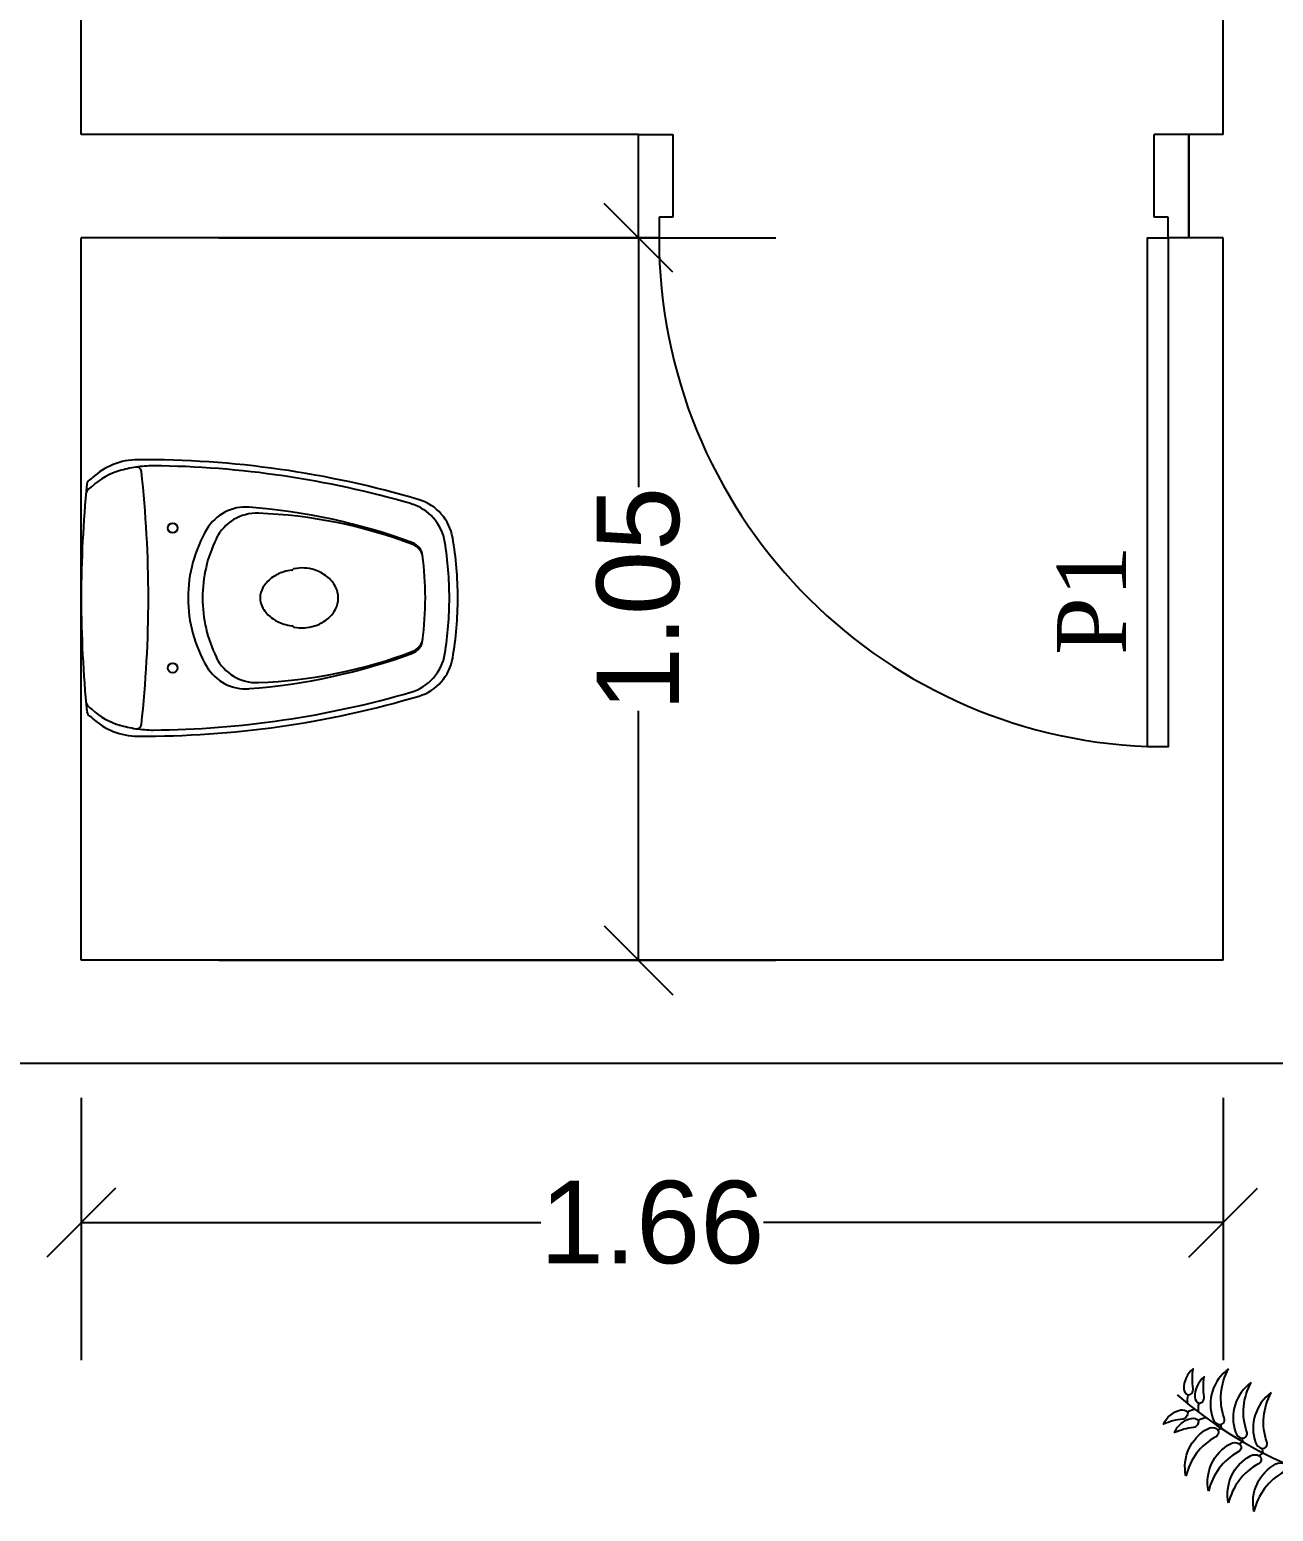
# Model space of a CAD drawing. Extents: x 97.2 to 178.4, y 268.6 to 301.5.
# Drawn here: x 100.977 to 102.785, y 272.296 to 274.449 of the extents above; entities that cross this region are included whole.
import ezdxf

# ---------------------------------------------------------------- set-up
doc = ezdxf.new("R2010")
doc.units = 0
doc.header["$MEASUREMENT"] = 0
doc.layers.get('0').update_dxf_attribs({"linetype": 'CONTINUOUS'})
doc.layers.get('DEFPOINTS').update_dxf_attribs({"linetype": 'CONTINUOUS'})
for name, color, linetype in [('COTAS', 8, 'CONTINUOUS'), ('JANELA-ESQUADRIAS', 11, 'CONTINUOUS'), ('LOUÇAS', 103, 'CONTINUOUS'), ('MOBIL', 7, 'CONTINUOUS'), ('PAREDE', 7, 'CONTINUOUS'), ('PAREDE-ALVENARIA', 7, 'CONTINUOUS'), ('PISOS', 9, 'CONTINUOUS'), ('VEGET', 64, 'CONTINUOUS'), ('VEGET-I', 62, 'CONTINUOUS')]:
    doc.layers.add(name, color=color, linetype=linetype)
doc.styles.get("Standard").update_dxf_attribs({"font": 'arial.ttf'})
doc.dimstyles.get("Standard").update_dxf_attribs({"dimscale": 0, "dimtxt": 0.12, "dimasz": 0.1, "dimexe": 0.2, "dimexo": 0.2, "dimgap": 0, "dimtad": 0, "dimzin": 5, "dimdsep": 46, "dimtxsty": 'Standard', "dimblk1": 'OBLIQUE', "dimblk2": 'OBLIQUE', "dimsah": 1, "dimcen": 0.1, "dimadec": 0, "dimazin": 0, "dimtfac": 1, "dimtmove": 0, "dimatfit": 3, "dimldrblk": 'OBLIQUE', "dimfxl": 1, "dimtolj": 1, "dimtzin": 1, "dimarcsym": 0})

# ---------------------------------------------------------------- blocks, each defined once
blk = doc.blocks.new('VEGET-04')
at = {"layer": 'VEGET'}
for points in [[(0.0582, 0.6983, -0.267298), (0.0551, 0.6883, -0.433788), (0.0451, 0.6953, 0.072899), (0.0375, 0.7231, -0.244266)], [(-0.038, 0.6907, -0.329965), (0.031, 0.659, -0.255249), (0.0311, 0.6462, -0.604197), (0.0192, 0.6474, 0.21371)], [(0.046, 0.6826, -0.267298), (0.0429, 0.6727, -0.433788), (0.0329, 0.6796, 0.072899), (0.0253, 0.7074, -0.244266)], [(0.0887, 0.6936, 0.267298), (0.0799, 0.688, 0.433788), (0.0893, 0.6801, -0.072899), (0.1181, 0.6801, 0.244266)], [(0.0768, 0.6776, 0.267298), (0.068, 0.672, 0.433788), (0.0774, 0.6642, -0.072899), (0.1062, 0.6642, 0.244266)], [(-0.0598, 0.6578, -0.329965), (0.0091, 0.6261, -0.255249), (0.0092, 0.6133, -0.604197), (-0.0026, 0.6145, 0.21371)], [(0.1181, 0.6286, 0.329965), (0.0457, 0.6516, 0.255249), (0.037, 0.6422, 0.604197), (0.0466, 0.6351, -0.21371)], [(-0.0774, 0.6288, -0.329965), (-0.0084, 0.597, -0.255249), (-0.0083, 0.5842, -0.604197), (-0.0201, 0.5854, 0.21371)], [(0.0983, 0.5957, 0.329965), (0.0259, 0.6187, 0.255249), (0.0172, 0.6093, 0.604197), (0.0267, 0.6022, -0.21371)], [(-0.0891, 0.5918, -0.329965), (-0.0201, 0.56, -0.255249), (-0.02, 0.5472, -0.604197), (-0.0319, 0.5484, 0.21371)], [(0.0834, 0.5666, 0.329965), (0.011, 0.5895, 0.255249), (0.0024, 0.5801, 0.604197), (0.0119, 0.5731, -0.21371)]]:
    blk.add_lwpolyline(points, format="xyb", close=True, dxfattribs=at)
at = {"layer": 'VEGET-I'}
for centre, radius, start, end in [((0.5514, 0.2934), 0.6245, 138.9762, 208.0633), ((0.0196, 0.6589), 0.0271, 4.5971, 30.4748), ((0.0609, 0.6459), 0.0271, 74.8652, 102.9519), ((0.0318, 0.6746), 0.0271, 5.6437, 30.4748), ((0.0728, 0.6618), 0.0271, 74.8652, 101.1229), ((0.012, 0.6318), 0.0208, 20.0813, 36.1042), ((0.0394, 0.6197), 0.0208, 96.7124, 112.4165), ((-0.0076, 0.6008), 0.0208, 20.0813, 36.5308), ((0.0199, 0.5887), 0.0208, 97.4204, 112.4165), ((-0.0241, 0.5708), 0.0208, 20.0813, 40.2871), ((0.005, 0.5595), 0.0208, 97.4204, 117.6262)]:
    blk.add_arc(centre, radius, start, end, dxfattribs=at)
blk = doc.blocks.new('_OBLIQUE')
at = {"color": 0, "linetype": 'ByBlock'}
blk.add_line((-0.5, -0.5), (0.5, 0.5), dxfattribs=at)
blk = doc.blocks.new('*D110')
at = {"color": 0, "linetype": 'ByBlock'}
for p, q in [((99.9524, 274.1464), (100.7624, 274.1464)), ((100.5624, 274.1464), (100.5624, 273.7839)), ((100.5624, 273.0964), (100.5624, 273.4589)), ((99.9524, 273.0964), (100.7624, 273.0964))]:
    blk.add_line(p, q, dxfattribs=at)
at = {"layer": 'DEFPOINTS', "color": 0, "linetype": 'ByBlock'}
for p in [(99.7524, 274.1464), (100.5624, 274.1464), (99.7524, 273.0964)]:
    blk.add_point(p, dxfattribs=at)
at = {"color": 0, "linetype": 'ByBlock', "xscale": 0.1, "yscale": 0.1, "zscale": 0.1}
for p, rotation in [((100.5624, 274.1464), 90), ((100.5624, 273.0964), 270)]:
    blk.add_blockref('_OBLIQUE', p, dxfattribs=dict(at, rotation=rotation))
at = {"color": 0, "linetype": 'ByBlock', "insert": (100.5624, 273.6214), "char_height": 0.12, "attachment_point": 5, "rotation": 90}
blk.add_mtext('\\A1;1.05', dxfattribs=at)
blk = doc.blocks.new('*D111')
at = {"color": 0, "linetype": 'ByBlock'}
for p, q in [((99.7524, 272.8964), (99.7524, 272.5152)), ((101.4124, 272.8964), (101.4124, 272.5152)), ((99.7524, 272.7152), (100.4204, 272.7152)), ((101.4124, 272.7152), (100.7444, 272.7152))]:
    blk.add_line(p, q, dxfattribs=at)
at = {"layer": 'DEFPOINTS', "color": 0, "linetype": 'ByBlock'}
for p in [(99.7524, 273.0964), (101.4124, 273.0964), (101.4124, 272.7152)]:
    blk.add_point(p, dxfattribs=at)
at = {"color": 0, "linetype": 'ByBlock', "xscale": 0.1, "yscale": 0.1, "zscale": 0.1, "rotation": 180}
blk.add_blockref('_OBLIQUE', (99.7524, 272.7152), dxfattribs=at)
at = {"color": 0, "linetype": 'ByBlock', "xscale": 0.1, "yscale": 0.1, "zscale": 0.1}
blk.add_blockref('_OBLIQUE', (101.4124, 272.7152), dxfattribs=at)
at = {"color": 0, "linetype": 'ByBlock', "insert": (100.5824, 272.7152), "char_height": 0.12, "attachment_point": 5}
blk.add_mtext('\\A1;1.66', dxfattribs=at)
blk = doc.blocks.new('VASOSAN1')
at = {"layer": 'LOUÇAS'}
for centre in [(-0.1017, -0.133), (0.1017, -0.133)]:
    blk.add_circle(centre, 0.00698, dxfattribs=at)
for centre, radius, start, end in [((-0.1048, -0.0821), 0.096, 136.5326, 180), ((-0.0925, -0.0821), 0.096, 136.5326, 164.4946), ((-0.2225, 0.0217), 0.0611, 321.8555, 326.3665), ((-0.1644, -0.0169), 0.00873, 95.7172, 146.3665), ((0, -1.6587), 1.6587, 90, 95.7172), ((-0.2103, 0.0217), 0.0611, 321.8555, 326.3665), ((-0.1445, -0.0249), 0.0196, 114.5237, 139.2949), ((0, -1.6587), 1.6587, 84.2828, 90), ((0.1445, -0.0249), 0.0196, 40.7051, 65.4763), ((0.2103, 0.0217), 0.0611, 213.6335, 218.1445), ((0.0925, -0.0821), 0.096, 15.5054, 43.4674), ((0.1644, -0.0169), 0.00873, 33.6335, 84.2828), ((0.2225, 0.0217), 0.0611, 213.6335, 218.1445), ((0.1048, -0.0821), 0.096, 0, 43.4674), ((-0.0043, -0.1071), 0.1877, 163.9784, 171.5717), ((0.0043, -0.1071), 0.1877, 8.4283, 16.0216), ((1.196, -0.0921), 1.3968, 179.59, 196.6011), ((-0.0043, -0.1071), 0.1877, 171.5717, 179.2851), ((-0.1831, -0.0806), 0.00698, 171.5717, 263.6349), ((-1.196, -0.0921), 1.3968, 343.3989, 0.41), ((0.1831, -0.0806), 0.00698, 276.3651, 8.4283), ((0.0043, -0.1071), 0.1877, 0.7149, 8.4283), ((1.196, -0.0921), 1.3881, 180.5244, 196.1957), ((0, 1.561), 1.6587, 263.6349, 270), ((0, 1.561), 1.6587, 270, 276.3651), ((-1.196, -0.0921), 1.3881, 343.8043, 359.4756), ((0, -0.3518), 0.1964, 90, 120.5583), ((0, -0.3518), 0.1964, 59.4417, 90), ((-0.0666, -0.2391), 0.0655, 120.5583, 184.2477), ((0, -0.3728), 0.1964, 90, 116.109), ((0, -0.3728), 0.1964, 63.891, 90), ((0.0666, -0.2391), 0.0655, 355.7523, 59.4417), ((-0.0576, -0.2552), 0.0655, 116.109, 182.0289), ((0.0576, -0.2552), 0.0655, 357.9711, 63.891), ((0.7388, -0.1793), 0.873, 184.2477, 200.2598), ((0.5749, -0.2328), 0.6984, 182.0289, 200.9188), ((-0.5749, -0.2328), 0.6984, 339.0812, 357.9711), ((-0.7388, -0.1793), 0.873, 339.7402, 355.7523), ((0.0187, -0.3115), 0.0591, 144.0457, 163.2777), ((0.0073, -0.3032), 0.0449, 119.7295, 144.0457), ((0, -0.2904), 0.0303, 90, 119.7295), ((0, -0.2904), 0.0303, 60.2705, 90), ((-0.0073, -0.3032), 0.0449, 35.9543, 60.2705), ((-0.0187, -0.3115), 0.0591, 16.7223, 35.9543), ((0.0368, -0.3169), 0.078, 163.2777, 172.1219), ((-0.0368, -0.3169), 0.078, 7.8781, 16.7223), ((0.0119, -0.3213), 0.0555, 167.7779, 198.8244), ((-0.0383, -0.311), 0.00438, 140.0137, 160.5298), ((-0.044, -0.3054), 0.00364, 309.4719, 346.4901), ((0.044, -0.3054), 0.00364, 193.5099, 230.5281), ((-0.0119, -0.3213), 0.0555, 341.1756, 12.2221), ((0.0383, -0.311), 0.00438, 19.4702, 39.9863), ((0.0145, -0.3214), 0.058, 197.8884, 217.9267), ((-0.0145, -0.3214), 0.058, 322.0733, 342.1116), ((0.0056, -0.3283), 0.0468, 217.9267, 242.0063), ((-0.0056, -0.3283), 0.0468, 297.9937, 322.0733), ((0, -0.3389), 0.0348, 242.0063, 270), ((0, -0.3389), 0.0348, 270, 297.9937), ((-0.0757, -0.4712), 0.0698, 196.6011, 260.4041), ((-0.0699, -0.4598), 0.0698, 196.1957, 260.8899), ((-0.059, -0.4737), 0.0227, 200.2598, 262.5367), ((-0.0563, -0.474), 0.0227, 200.9188, 262.8803), ((0.0563, -0.474), 0.0227, 277.1197, 339.0812), ((0.059, -0.4737), 0.0227, 277.4633, 339.7402), ((0.0699, -0.4598), 0.0698, 279.1101, 343.8043), ((0.0757, -0.4712), 0.0698, 279.5959, 343.3989), ((0, -0.0236), 0.4767, 262.5367, 270), ((0, -0.0236), 0.4767, 270, 277.4633), ((0, -0.0236), 0.5116, 260.8899, 270), ((0, -0.0236), 0.5116, 270, 279.1101), ((0, -0.0236), 0.5238, 260.4041, 270), ((0, -0.0236), 0.5238, 270, 279.5959)]:
    blk.add_arc(centre, radius, start, end, dxfattribs=at)

msp = doc.modelspace()

# ---------------------------------------------------------------- linework, layer by layer
at = {"layer": 'JANELA-ESQUADRIAS'}
for p, q in [((101.8624, 274.2964), (101.9124, 274.2964)), ((101.8624, 274.1464), (101.8624, 274.2964)), ((101.9124, 274.2964), (101.9124, 274.1764)), ((102.6624, 274.2964), (102.6124, 274.2964)), ((102.6124, 274.1764), (102.6124, 274.2964)), ((102.6624, 274.2964), (102.6624, 274.1464)), ((101.9124, 274.1764), (101.8924, 274.1764)), ((101.8924, 274.1764), (101.8924, 274.1464)), ((102.6324, 274.1764), (102.6124, 274.1764)), ((102.6324, 274.1464), (102.6324, 274.1764)), ((101.8924, 274.1464), (101.8624, 274.1464)), ((102.6624, 274.1464), (102.6324, 274.1464))]:
    msp.add_line(p, q, dxfattribs=at)
msp.add_lwpolyline([(102.6324, 274.1464), (102.6324, 273.4064), (102.6024, 273.4064), (102.6024, 274.1464)], close=True, dxfattribs=at)
at = {"layer": 'PAREDE'}
for p, q in [((102.7124, 274.2964), (102.7124, 276.8864)), ((101.0524, 274.2964), (101.0524, 275.9364)), ((101.8624, 274.2964), (101.0524, 274.2964)), ((102.7124, 274.2964), (102.6624, 274.2964)), ((101.8624, 274.1464), (101.0524, 274.1464)), ((101.0524, 273.0964), (101.0524, 274.1464)), ((102.7124, 274.1464), (102.6624, 274.1464)), ((102.7124, 273.0964), (102.7124, 274.1464)), ((102.7124, 273.0964), (101.0524, 273.0964)), ((104.8124, 272.9464), (97.7858, 272.9464))]:
    msp.add_line(p, q, dxfattribs=at)
at = {"layer": 'PAREDE-ALVENARIA'}
for p, q in [((101.8624, 274.1464), (101.8624, 274.2964)), ((102.6624, 274.1464), (102.6624, 274.2964))]:
    msp.add_line(p, q, dxfattribs=at)
at = {"layer": 'PISOS'}
msp.add_arc((102.6324, 274.1464), 0.74, 180, 267.6785, dxfattribs=at)

# ---------------------------------------------------------------- block references
at = {"layer": 'MOBIL', "linetype": 'Continuous', "ltscale": 0.09, "rotation": 89.99999999999977}
msp.add_blockref('VASOSAN1', (101.0524, 273.623), dxfattribs=at)
at = {"layer": 'PAREDE', "rotation": 90}
msp.add_blockref('VEGET-04', (103.349, 272.3847), dxfattribs=at)

# ---------------------------------------------------------------- texts
at = {"layer": 'PAREDE', "insert": (102.471, 273.5403), "char_height": 0.1, "width": 0.147421, "attachment_point": 1, "rotation": 90}
msp.add_mtext('\\fTimes New Roman|b0|i0|c0|p18;P1', dxfattribs=at)

# ---------------------------------------------------------------- dimensions: what is measured, and where the dimension line sits
at = {"layer": 'COTAS'}
dim = msp.add_linear_dim(base=(102.7124, 272.7152), p1=(101.0524, 273.0964), p2=(102.7124, 273.0964), angle=180, dimstyle='Standard', dxfattribs=at)
dim.commit()
dim.dimension.update_dxf_attribs({"geometry": '*D111', "text_midpoint": (101.8824, 272.7152), "insert": (1.3, 0)})
at = {"layer": 'PAREDE'}
dim = msp.add_linear_dim(base=(101.8624, 274.1464), p1=(101.0524, 273.0964), p2=(101.0524, 274.1464), angle=90, dimstyle='Standard', dxfattribs=at)
dim.commit()
dim.dimension.update_dxf_attribs({"geometry": '*D110', "text_midpoint": (101.8624, 273.6214), "insert": (1.3, 0)})

doc.saveas('drawing.dxf')
